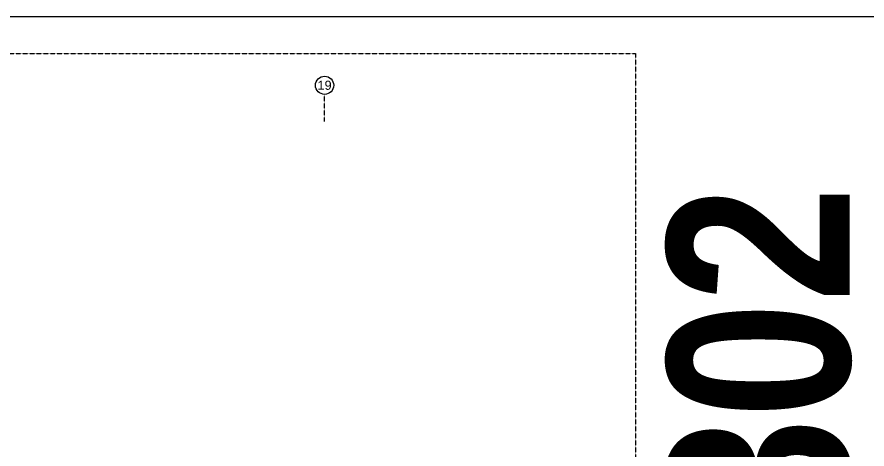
# Model space of a CAD drawing. Extents: x -1457 to 23780, y -2071 to 4205.
# Drawn here: x 15937 to 17803, y 3256 to 4205 of the extents above; entities that cross this region are included whole.
import ezdxf
from ezdxf.enums import TextEntityAlignment as Align

# ---------------------------------------------------------------- set-up
doc = ezdxf.new("R2010")
doc.units = 0
doc.header["$MEASUREMENT"] = 0
doc.linetypes.add('HIDDEN', pattern=[0.375, 0.25, -0.125])
doc.layers.get('0').update_dxf_attribs({"color": 9, "lineweight": 9})
doc.layers.add('40A', color=9, linetype='Continuous', lineweight=9)
doc.layers.add('M-TEFRIS2-015', color=129, linetype='Continuous', lineweight=9)
doc.styles.add('Arial', font='arial.ttf', dxfattribs={"height": 2.5})
doc.styles.add('MuuM_TEXT-BOLD', font='ARIALNB.TTF')

# ---------------------------------------------------------------- blocks, each defined once
blk = doc.blocks.new('0_aks')
at = {"linetype": 'Continuous'}
blk.add_circle((0, 0), 2, dxfattribs=at)
at = {"style": 'Arial'}
blk.add_attdef('AKS', text='', height=2, dxfattribs=at).set_placement((0, 0), align=Align.MIDDLE_CENTER)

msp = doc.modelspace()

# ---------------------------------------------------------------- linework, layer by layer
at = {"layer": '40A'}
msp.add_lwpolyline([(17835, 4205), (11890, 4205), (11890, 0), (17835, 0)], close=True, dxfattribs=at)
at = {"layer": 'M-TEFRIS2-015', "linetype": 'HIDDEN', "lineweight": 0}
msp.add_lwpolyline([(17295.1, 80), (11970, 80), (11970, 4125), (17295.1, 4125)], close=True, dxfattribs=at)
msp.add_lwpolyline([(16612.5, 3975.2), (16612.5, 4035)], dxfattribs=at)

# ---------------------------------------------------------------- block references
at = {"layer": 'M-TEFRIS2-015', "linetype": 'HIDDEN', "lineweight": 0, "xscale": 10, "yscale": 10, "zscale": 10}
msp.add_blockref('0_aks', (16612.5, 4055), dxfattribs=at).add_auto_attribs({'AKS': '19'})

# ---------------------------------------------------------------- texts
at = {"layer": '40A', "style": 'MuuM_TEXT-BOLD'}
msp.add_text('94-KRT-E-D-302', height=400, rotation=90, dxfattribs=at).set_placement((17765.1, 2102.5), align=Align.CENTER)

doc.saveas('drawing.dxf')
